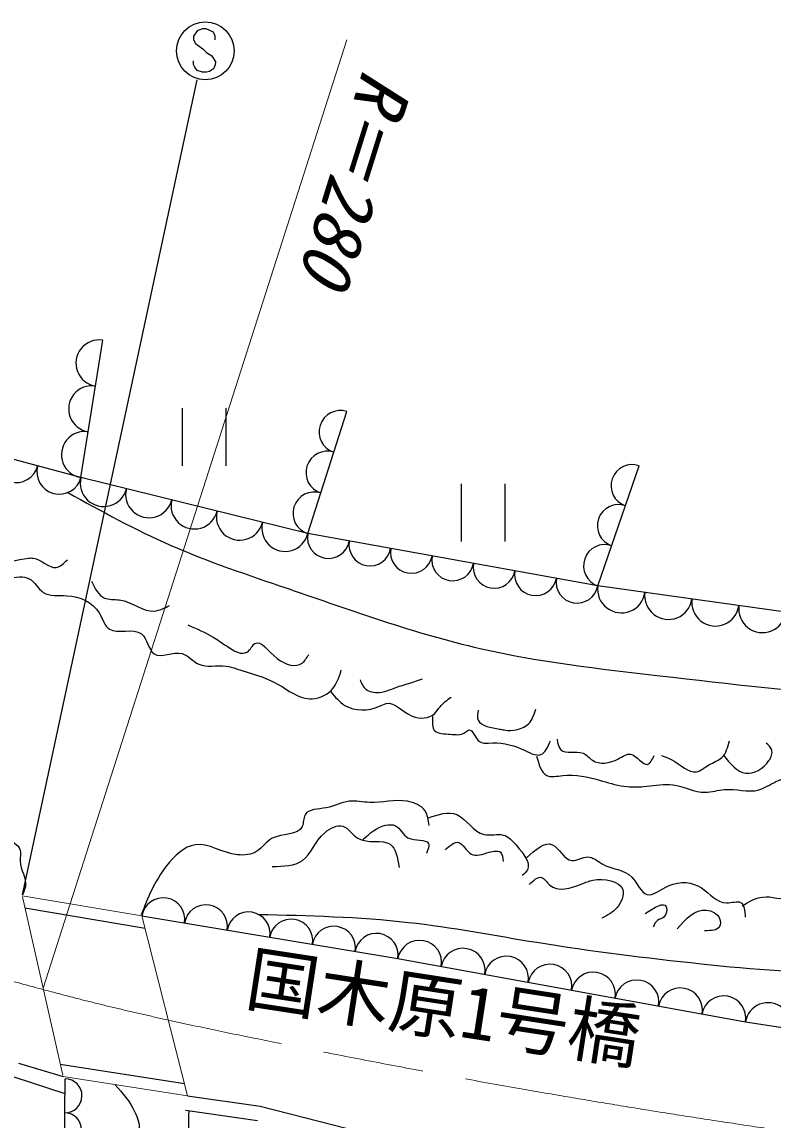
# Model space of a CAD drawing. Units: millimetres, scale not verified. Extents: x 40000 to 680000, y 20000 to 380000.
# Drawn here: x 422514 to 448513, y 252828 to 290829 of the extents above; entities that cross this region are included whole.
import ezdxf
from ezdxf.enums import TextEntityAlignment as Align

# ---------------------------------------------------------------- set-up
doc = ezdxf.new("R2010")
doc.units = ezdxf.units.MM
doc.header["$LTSCALE"] = 1000
doc.linetypes.add('CHAIN', pattern=[18.5, 12, -1.5, 3.5, -1.5])
for name, color, linetype, lineweight in [('M-BGD', 7, 'Continuous', 25), ('M-BMK', 2, 'CHAIN', 13), ('M-STR-HTXT', 7, 'Continuous', 13), ('M-STR-STR1', 1, 'Continuous', 13), ('M-STR-STRC', 7, 'Continuous', 25)]:
    doc.layers.add(name, color=color, linetype=linetype, lineweight=lineweight)
doc.styles.add('ＭＳ ゴシック', font='')
doc.styles.get('ＭＳ ゴシック').set_extended_font_data('MS Gothic')

msp = doc.modelspace()

# ---------------------------------------------------------------- linework, layer by layer
at = {"layer": 'M-BGD'}
for p, q in [((424558, 275062), (425310, 279814)), ((424558, 275062), (415554, 277456)), ((428071, 275468), (428071, 277468)), ((429571, 277468), (429571, 275468)), ((432409, 273121), (433761, 277348)), ((442448, 271316), (443878, 275473)), ((432409, 273121), (424558, 275062)), ((437728, 272848), (437728, 274848)), ((439228, 274848), (439228, 272848)), ((442448, 271316), (432409, 273121)), ((448961, 270404), (442448, 271316)), ((422613, 260171), (426775, 259472)), ((426667, 259895), (435522, 258418)), ((408359, 258788), (424003, 253749)), ((435522, 258418), (447558, 256221)), ((447558, 256221), (459988, 254335)), ((422397, 254792), (423936, 254337)), ((423841, 254756), (428140, 254091)), ((423982, 251897), (424009, 254254)), ((428247, 253669), (430762, 253303)), ((428174, 253174), (430664, 252811)), ((430762, 253303), (434817, 252273))]:
    msp.add_line(p, q, dxfattribs=at)
for centre, radius, start, end in [((425185, 279022), 802, 81.0088, 261.0088), ((424934, 277438), 802, 81.0088, 261.0088), ((433536, 276643), 740, 72.2677, 252.2677), ((424683, 275854), 802, 81.0088, 261.0088), ((433085, 275234), 740, 72.2677, 252.2677), ((422307, 275661), 776, 165.1105, 345.1105), ((443639, 274780), 733, 71.0142, 251.0142), ((423808, 275262), 776, 165.1105, 345.1105), ((425343, 274868), 809, 166.1102, 346.1102), ((426913, 274480), 809, 166.1102, 346.1102), ((432635, 273825), 740, 72.2677, 252.2677), ((428484, 274091), 809, 166.1102, 346.1102), ((443163, 273395), 733, 71.0142, 251.0142), ((430054, 273703), 809, 166.1102, 346.1102), ((431624, 273315), 809, 166.1102, 346.1102), ((433126, 272992), 728, 169.8093, 349.8093), ((434560, 272734), 728, 169.8093, 349.8093), ((435994, 272476), 728, 169.8093, 349.8093), ((442686, 272009), 733, 71.0142, 251.0142), ((437428, 272218), 728, 169.8093, 349.8093), ((438862, 271961), 728, 169.8093, 349.8093), ((440296, 271703), 728, 169.8093, 349.8093), ((441730, 271445), 728, 169.8093, 349.8093), ((443262, 271202), 822, 172.0282, 352.0282), ((444890, 270974), 822, 172.0282, 352.0282), ((446519, 270746), 822, 172.0282, 352.0282), ((448147, 270518), 822, 172.0282, 352.0282), ((427405, 259772), 748, 350.5283, 170.5283), ((428881, 259526), 748, 350.5283, 170.5283), ((430357, 259280), 748, 350.5283, 170.5283), ((431833, 259033), 748, 350.5283, 170.5283), ((433309, 258787), 748, 350.5283, 170.5283), ((434784, 258541), 748, 350.5283, 170.5283), ((436275, 258281), 765, 349.6568, 169.6568), ((437779, 258006), 765, 349.6568, 169.6568), ((439284, 257731), 765, 349.6568, 169.6568), ((440788, 257457), 765, 349.6568, 169.6568), ((442293, 257182), 765, 349.6568, 169.6568), ((443797, 256908), 765, 349.6568, 169.6568), ((445302, 256633), 765, 349.6568, 169.6568), ((446806, 256359), 765, 349.6568, 169.6568), ((448335, 256103), 786, 351.3701, 171.3701), ((424003, 253665), 589, 269.3338, 89.3338), ((423989, 252487), 589, 269.3338, 89.3338)]:
    msp.add_arc(centre, radius, start, end, dxfattribs=at)
for points, knots in [([(424098, 274541), (425266, 273899), (426434, 273257), (427649, 272724), (428973, 272142), (430352, 271689), (431727, 271218), (433930, 270463), (436120, 269663), (438378, 269147), (440415, 268681), (442506, 268446), (444590, 268206), (447018, 267926), (449437, 267639), (451869, 267453), (454080, 267284), (456302, 267198), (458520, 267327), (460257, 267429), (461993, 267663), (463728, 267516), (464933, 267414), (466139, 267128), (467242, 266637), (468513, 266071), (469648, 265233), (470755, 264378), (472140, 263309), (473484, 262213), (474834, 261116), (475168, 260844), (475503, 260572), (475838, 260300)], [0, 0, 0, 0, 1, 1, 1, 2, 2, 2, 3, 3, 3, 4, 4, 4, 5, 5, 5, 6, 6, 6, 7, 7, 7, 8, 8, 8, 9, 9, 9, 10, 10, 10, 11, 11, 11, 11]), ([(413330, 273932), (413481, 273874), (413632, 273817), (413698, 273695), (413734, 273629), (413746, 273544), (413777, 273471), (413903, 273183), (414349, 273084), (414672, 273182), (414890, 273248), (415052, 273403), (415251, 273445), (415362, 273468), (415485, 273456), (415606, 273445), (416000, 273409), (416379, 273387), (416751, 273300), (417191, 273197), (417623, 273004), (418093, 273063), (418171, 273073), (418249, 273090), (418317, 273077), (418489, 273043), (418594, 272817), (418778, 272748), (419082, 272632), (419601, 272942), (419712, 272734), (419773, 272620), (419710, 272348), (419765, 272221), (419880, 271956), (420514, 272327), (420844, 272195), (421080, 272100), (421160, 271747), (421344, 271603), (421681, 271338), (422372, 271777), (422765, 271563), (422953, 271461), (423073, 271210), (423252, 271090), (423469, 270943), (423772, 270990), (424068, 270971), (424521, 270943), (424954, 270761), (425186, 270379), (425309, 270178), (425375, 269921), (425541, 269813), (425819, 269634), (426373, 269872), (426647, 269655), (426850, 269495), (426898, 269084), (427094, 268958), (427321, 268812), (427747, 269050), (428055, 268971), (428274, 268915), (428434, 268697), (428634, 268603), (428910, 268472), (429265, 268579), (429581, 268537), (429703, 268520), (429820, 268482), (429936, 268445), (430428, 268289), (430924, 268166), (431384, 267905), (431738, 267704), (432069, 267421), (432463, 267405), (432729, 267394), (433023, 267506), (433213, 267695), (433398, 267878), (433483, 268135), (433568, 268392)], [0, 0, 0, 0, 1, 1, 1, 2, 2, 2, 3, 3, 3, 4, 4, 4, 5, 5, 5, 6, 6, 6, 7, 7, 7, 8, 8, 8, 9, 9, 9, 10, 10, 10, 11, 11, 11, 12, 12, 12, 13, 13, 13, 14, 14, 14, 15, 15, 15, 16, 16, 16, 17, 17, 17, 18, 18, 18, 19, 19, 19, 20, 20, 20, 21, 21, 21, 22, 22, 22, 23, 23, 23, 24, 24, 24, 25, 25, 25, 26, 26, 26, 27, 27, 27, 28, 28, 28, 28]), ([(421259, 272852), (421348, 272586), (421437, 272320), (421612, 272210), (421881, 272040), (422352, 272236), (422737, 272274), (422791, 272279), (422845, 272281), (422897, 272274), (423181, 272234), (423452, 271918), (423700, 271953), (423833, 271971), (423960, 272090), (424086, 272210)], [0, 0, 0, 0, 1, 1, 1, 2, 2, 2, 3, 3, 3, 4, 4, 4, 5, 5, 5, 5]), ([(424921, 271471), (425043, 271224), (425164, 270977), (425371, 270892), (425517, 270833), (425706, 270854), (425885, 270828), (426327, 270763), (426710, 270406), (427106, 270443), (427275, 270459), (427448, 270547), (427620, 270635)], [0, 0, 0, 0, 1, 1, 1, 2, 2, 2, 3, 3, 3, 4, 4, 4, 4]), ([(428262, 269961), (428565, 269831), (428867, 269702), (429130, 269543), (429288, 269448), (429431, 269342), (429612, 269222), (429840, 269070), (430128, 268894), (430318, 269029), (430419, 269100), (430492, 269258), (430575, 269318), (430775, 269463), (431032, 269052), (431346, 268804), (431646, 268568), (431996, 268481), (432214, 268644), (432304, 268711), (432371, 268822), (432439, 268933)], [0, 0, 0, 0, 1, 1, 1, 2, 2, 2, 3, 3, 3, 4, 4, 4, 5, 5, 5, 6, 6, 6, 7, 7, 7, 7]), ([(434219, 268063), (434270, 267941), (434321, 267819), (434412, 267741), (434529, 267642), (434712, 267615), (434879, 267629), (435129, 267650), (435342, 267762), (435570, 267838), (435660, 267868), (435752, 267892), (435844, 267918), (436023, 267971), (436199, 268033), (436374, 268095)], [0, 0, 0, 0, 1, 1, 1, 2, 2, 2, 3, 3, 3, 4, 4, 4, 5, 5, 5, 5]), ([(433206, 267645), (433353, 267469), (433499, 267293), (433689, 267179), (434030, 266974), (434509, 266970), (434895, 267146), (434973, 267182), (435048, 267226), (435120, 267243), (435415, 267314), (435676, 266952), (436021, 266809), (436288, 266697), (436606, 266718), (436792, 266889), (436867, 266957), (436920, 267050), (436985, 267130), (437093, 267264), (437232, 267366), (437371, 267468)], [0, 0, 0, 0, 1, 1, 1, 2, 2, 2, 3, 3, 3, 4, 4, 4, 5, 5, 5, 6, 6, 6, 7, 7, 7, 7]), ([(436728, 266793), (436720, 266593), (436712, 266393), (436808, 266294), (436913, 266188), (437138, 266197), (437339, 266182), (437525, 266167), (437689, 266132), (437838, 266230), (437889, 266264), (437939, 266314), (437982, 266326), (438119, 266365), (438198, 266034), (438352, 265924), (438439, 265862), (438551, 265871), (438658, 265876), (439066, 265894), (439415, 265848), (439816, 265667), (440049, 265561), (440300, 265410), (440475, 265474), (440625, 265529), (440719, 265743), (440813, 265956)], [0, 0, 0, 0, 1, 1, 1, 2, 2, 2, 3, 3, 3, 4, 4, 4, 5, 5, 5, 6, 6, 6, 7, 7, 7, 8, 8, 8, 9, 9, 9, 9]), ([(438304, 267018), (438285, 266888), (438266, 266759), (438304, 266664), (438391, 266450), (438772, 266414), (439044, 266358), (439099, 266347), (439151, 266335), (439205, 266326), (439494, 266281), (439859, 266346), (440057, 266551), (440181, 266681), (440240, 266865), (440298, 267050)], [0, 0, 0, 0, 1, 1, 1, 2, 2, 2, 3, 3, 3, 4, 4, 4, 5, 5, 5, 5]), ([(440330, 265426), (440407, 265132), (440484, 264838), (440684, 264750), (440827, 264688), (441034, 264731), (441231, 264750), (441691, 264795), (442092, 264705), (442501, 264590), (442781, 264510), (443064, 264419), (443353, 264381), (443613, 264346), (443877, 264353), (444141, 264381), (444443, 264412), (444745, 264469), (445042, 264429), (445421, 264377), (445792, 264166), (446167, 264172), (446384, 264175), (446602, 264250), (446827, 264268), (447228, 264300), (447652, 264149), (448017, 264252), (448220, 264309), (448404, 264444), (448612, 264541), (448941, 264696), (449327, 264755), (449528, 265056), (449602, 265167), (449652, 265310), (449641, 265426), (449615, 265707), (449234, 265824), (448853, 265940)], [0, 0, 0, 0, 1, 1, 1, 2, 2, 2, 3, 3, 3, 4, 4, 4, 5, 5, 5, 6, 6, 6, 7, 7, 7, 8, 8, 8, 9, 9, 9, 10, 10, 10, 11, 11, 11, 12, 12, 12, 13, 13, 13, 13]), ([(441038, 266005), (441062, 265857), (441087, 265710), (441166, 265635), (441324, 265486), (441698, 265624), (441938, 265522), (442062, 265470), (442150, 265354), (442260, 265281), (442506, 265117), (442863, 265169), (443160, 265329), (443308, 265409), (443441, 265516), (443578, 265490), (443791, 265451), (444014, 265095), (444173, 265136), (444261, 265159), (444330, 265300), (444399, 265442)], [0, 0, 0, 0, 1, 1, 1, 2, 2, 2, 3, 3, 3, 4, 4, 4, 5, 5, 5, 6, 6, 6, 7, 7, 7, 7]), ([(444656, 265442), (444774, 265402), (444892, 265362), (445010, 265297), (445301, 265137), (445589, 264828), (445862, 264879), (446005, 264906), (446144, 265031), (446296, 265120), (446455, 265213), (446629, 265267), (446746, 265378), (446889, 265513), (446946, 265735), (447004, 265956)], [0, 0, 0, 0, 1, 1, 1, 2, 2, 2, 3, 3, 3, 4, 4, 4, 5, 5, 5, 5]), ([(446795, 265458), (447029, 265163), (447263, 264868), (447566, 264831), (447846, 264796), (448183, 264979), (448371, 265265), (448449, 265385), (448501, 265522), (448467, 265635), (448440, 265726), (448357, 265801), (448274, 265876)], [0, 0, 0, 0, 1, 1, 1, 2, 2, 2, 3, 3, 3, 4, 4, 4, 4]), ([(436608, 263025), (436584, 263210), (436561, 263395), (436466, 263533), (436341, 263715), (436094, 263817), (435855, 263859), (435407, 263937), (434992, 263800), (434554, 263818), (434314, 263828), (434067, 263884), (433842, 263859), (433581, 263830), (433349, 263693), (433049, 263635), (432767, 263581), (432426, 263596), (432316, 263391), (432257, 263280), (432266, 263103), (432215, 262984), (432079, 262668), (431518, 262756), (431177, 262577), (430965, 262466), (430838, 262252), (430648, 262130), (430462, 262010), (430216, 261980), (429977, 262008), (429452, 262070), (428967, 262418), (428513, 262354), (428140, 262301), (427788, 261970), (427516, 261621), (427098, 261086), (426870, 260510), (426642, 259933)], [0, 0, 0, 0, 1, 1, 1, 2, 2, 2, 3, 3, 3, 4, 4, 4, 5, 5, 5, 6, 6, 6, 7, 7, 7, 8, 8, 8, 9, 9, 9, 10, 10, 10, 11, 11, 11, 12, 12, 12, 13, 13, 13, 13]), ([(436583, 263287), (436933, 263403), (437282, 263518), (437564, 263400), (437900, 263259), (438140, 262788), (438513, 262708), (438723, 262663), (438974, 262742), (439172, 262692), (439351, 262647), (439488, 262497), (439639, 262322), (439871, 262054), (440139, 261727), (440009, 261486), (439971, 261417), (439901, 261355), (439832, 261293)], [0, 0, 0, 0, 1, 1, 1, 2, 2, 2, 3, 3, 3, 4, 4, 4, 5, 5, 5, 6, 6, 6, 6]), ([(431180, 261599), (431573, 261611), (431965, 261623), (432225, 261808), (432527, 262022), (432652, 262469), (432997, 262772), (433184, 262936), (433434, 263058), (433625, 262998), (433814, 262937), (433945, 262696), (434139, 262580), (434474, 262379), (434999, 262551), (435265, 262370), (435464, 262235), (435517, 261901), (435570, 261566)], [0, 0, 0, 0, 1, 1, 1, 2, 2, 2, 3, 3, 3, 4, 4, 4, 5, 5, 5, 6, 6, 6, 6]), ([(434316, 262531), (434551, 262747), (434785, 262963), (435104, 263030), (435219, 263054), (435346, 263059), (435442, 263014), (435612, 262933), (435685, 262694), (435876, 262596), (436108, 262475), (436516, 262562), (436583, 262403), (436616, 262324), (436568, 262187), (436519, 262049)], [0, 0, 0, 0, 1, 1, 1, 2, 2, 2, 3, 3, 3, 4, 4, 4, 5, 5, 5, 5]), ([(421882, 262598), (422142, 262488), (422401, 262378), (422452, 262171), (422477, 262064), (422448, 261932), (422452, 261804), (422461, 261486), (422679, 261197), (422635, 260909), (422620, 260814), (422576, 260720), (422533, 260625)], [0, 0, 0, 0, 1, 1, 1, 2, 2, 2, 3, 3, 3, 4, 4, 4, 4]), ([(437162, 262178), (437326, 262325), (437491, 262472), (437629, 262435), (437782, 262394), (437903, 262126), (438063, 262033), (438233, 261933), (438449, 262032), (438690, 262097), (438838, 262137), (438995, 262165), (439076, 262097), (439146, 262038), (439159, 261907), (439172, 261775)], [0, 0, 0, 0, 1, 1, 1, 2, 2, 2, 3, 3, 3, 4, 4, 4, 5, 5, 5, 5]), ([(439976, 261904), (440295, 262191), (440613, 262479), (440877, 262354), (441104, 262247), (441291, 261833), (441552, 261808), (441721, 261791), (441921, 261938), (442099, 261936), (442274, 261935), (442428, 261790), (442598, 261695), (442943, 261500), (443351, 261510), (443627, 261229), (443819, 261033), (443947, 260695), (444141, 260634), (444346, 260569), (444625, 260812), (444913, 260939), (445305, 261112), (445714, 261070), (446039, 260859), (446329, 260670), (446552, 260345), (446907, 260344), (447077, 260344), (447277, 260417), (447390, 260360), (447516, 260297), (447533, 260071), (447550, 259846)], [0, 0, 0, 0, 1, 1, 1, 2, 2, 2, 3, 3, 3, 4, 4, 4, 5, 5, 5, 6, 6, 6, 7, 7, 7, 8, 8, 8, 9, 9, 9, 10, 10, 10, 11, 11, 11, 11]), ([(440076, 260982), (440225, 261123), (440374, 261263), (440497, 261225), (440592, 261195), (440672, 261056), (440772, 260966), (441066, 260699), (441532, 260856), (441889, 260998), (442019, 261050), (442135, 261101), (442277, 261128), (442654, 261199), (443215, 261107), (443313, 260804), (443373, 260618), (443259, 260352), (443103, 260173), (442955, 260003), (442770, 259910), (442585, 259817)], [0, 0, 0, 0, 1, 1, 1, 2, 2, 2, 3, 3, 3, 4, 4, 4, 5, 5, 5, 6, 6, 6, 7, 7, 7, 7]), ([(444090, 259978), (444418, 260187), (444746, 260395), (444818, 260205), (444853, 260114), (444829, 259932), (444737, 259849), (444674, 259791), (444577, 259781), (444511, 259736), (444440, 259687), (444402, 259598), (444365, 259509)], [0, 0, 0, 0, 1, 1, 1, 2, 2, 2, 3, 3, 3, 4, 4, 4, 4]), ([(447442, 260240), (447672, 260376), (447901, 260513), (448147, 260545), (448472, 260587), (448826, 260446), (449158, 260451), (449321, 260454), (449478, 260492), (449651, 260522), (450291, 260632), (451136, 260630), (451460, 260146), (451549, 260013), (451598, 259844), (451648, 259676)], [0, 0, 0, 0, 1, 1, 1, 2, 2, 2, 3, 3, 3, 4, 4, 4, 5, 5, 5, 5]), ([(430699, 259945), (432436, 259905), (434173, 259864), (435895, 259669), (437384, 259501), (438860, 259217), (440341, 258978), (442225, 258673), (444115, 258440), (446021, 258237), (447814, 258046), (449621, 257883), (451405, 258039), (452909, 258172), (454396, 258532), (455900, 258682), (457078, 258799), (458267, 258787), (459456, 258780), (460828, 258772), (462200, 258770), (463556, 258632), (465538, 258431), (467486, 257939), (469434, 257447)], [0, 0, 0, 0, 1, 1, 1, 2, 2, 2, 3, 3, 3, 4, 4, 4, 5, 5, 5, 6, 6, 6, 7, 7, 7, 8, 8, 8, 8]), ([(445191, 259444), (445497, 259789), (445803, 260134), (446210, 260092), (446392, 260073), (446593, 259977), (446663, 259800), (446699, 259710), (446701, 259599), (446663, 259525), (446590, 259381), (446368, 259380), (446145, 259380)], [0, 0, 0, 0, 1, 1, 1, 2, 2, 2, 3, 3, 3, 4, 4, 4, 4]), ([(425735, 254058), (425993, 253763), (426252, 253469), (426427, 253101), (426519, 252910), (426588, 252699), (426570, 252502), (426550, 252277), (426415, 252072), (426356, 251831), (426307, 251630), (426309, 251404), (426413, 251246), (426511, 251097), (426700, 251008), (426827, 250875), (427089, 250600), (427086, 250135), (427369, 249862), (427477, 249758), (427625, 249682), (427698, 249576), (427867, 249329), (427623, 248918), (427726, 248563), (427794, 248330), (428011, 248121), (427940, 247935), (427918, 247877), (427869, 247821), (427826, 247764), (427692, 247583), (427623, 247380), (427555, 247178)], [0, 0, 0, 0, 1, 1, 1, 2, 2, 2, 3, 3, 3, 4, 4, 4, 5, 5, 5, 6, 6, 6, 7, 7, 7, 8, 8, 8, 9, 9, 9, 10, 10, 10, 11, 11, 11, 11]), ([(428286, 253118), (428283, 252855), (428281, 252592), (428286, 252299), (428292, 251917), (428310, 251483), (428623, 251287), (428825, 251161), (429150, 251134), (429249, 250998), (429383, 250814), (429101, 250431), (429056, 250083), (428995, 249606), (429378, 249196), (429779, 249023), (429860, 248988), (429941, 248963), (430020, 248927), (430406, 248749), (430706, 248315), (430742, 247867), (430759, 247664), (430721, 247459), (430790, 247289), (430906, 247007), (431317, 246822), (431368, 246518), (431384, 246427), (431367, 246326), (431368, 246229), (431375, 245795), (431756, 245464), (432187, 245218), (432551, 245010), (432951, 244861), (433054, 244543), (433104, 244390), (433085, 244197), (433054, 244014), (432986, 243604), (432859, 243242), (432813, 242857), (432757, 242381), (432823, 241872), (433054, 241412), (433160, 241202), (433300, 241002), (433295, 240786), (433292, 240628), (433210, 240462), (433199, 240304), (433180, 240040), (433358, 239798), (433488, 239534), (433634, 239236), (433721, 238909), (433632, 238619), (433608, 238537), (433569, 238459), (433536, 238378), (433388, 238015), (433351, 237598), (433440, 237222), (433512, 236914), (433669, 236634), (433825, 236355)], [0, 0, 0, 0, 1, 1, 1, 2, 2, 2, 3, 3, 3, 4, 4, 4, 5, 5, 5, 6, 6, 6, 7, 7, 7, 8, 8, 8, 9, 9, 9, 10, 10, 10, 11, 11, 11, 12, 12, 12, 13, 13, 13, 14, 14, 14, 15, 15, 15, 16, 16, 16, 17, 17, 17, 18, 18, 18, 19, 19, 19, 20, 20, 20, 21, 21, 21, 22, 22, 22, 22])]:
    msp.add_open_spline(points, degree=3, knots=knots, dxfattribs=at)
at = {"layer": 'M-BMK'}
msp.add_open_spline([(419825, 258303), (421373, 257860), (422921, 257417), (424481, 257020), (426710, 256452), (428964, 255979), (431221, 255526), (434027, 254961), (436837, 254427), (439655, 253932), (443780, 253207), (447921, 252566), (452073, 252006), (456468, 251413), (460876, 250910), (465294, 250528), (466030, 250464), (466767, 250404), (467504, 250344), (468241, 250283), (468977, 250223), (469714, 250163), (470831, 250073), (471948, 249985), (473064, 249897)], degree=3, knots=[0, 0, 0, 0, 1, 1, 1, 2, 2, 2, 3, 3, 3, 4, 4, 4, 5, 5, 5, 6, 6, 6, 7, 7, 7, 8, 8, 8, 8], dxfattribs=at)
at = {"layer": 'M-STR-HTXT'}
msp.add_line((423244, 257388), (433760, 290205), dxfattribs=at)
at = {"layer": 'M-STR-STR1'}
for p, q in [((422518, 260592), (426667, 259895)), ((423926, 254381), (422528, 260549)), ((428247, 253669), (426667, 259895)), ((423936, 254337), (428247, 253669))]:
    msp.add_line(p, q, dxfattribs=at)
at = {"layer": 'M-STR-STRC'}
for p, q in [((428577, 290526), (428453, 290342)), ((428453, 290342), (428456, 290210)), ((428769, 290592), (428577, 290526)), ((428891, 290589), (428769, 290592)), ((429141, 290471), (428891, 290589)), ((429204, 290339), (429141, 290471)), ((429204, 290210), (429204, 290339)), ((428456, 290210), (428519, 290081)), ((428519, 290081), (428775, 289899)), ((428775, 289899), (428904, 289768)), ((428904, 289768), (429083, 289652)), ((429083, 289652), (429209, 289452)), ((428456, 289362), (428453, 289483)), ((428496, 289260), (428456, 289362)), ((428580, 289149), (428496, 289260)), ((429143, 289209), (429001, 289117)), ((429204, 289341), (429143, 289209)), ((429209, 289452), (429204, 289341)), ((422533, 260625), (428575, 288829)), ((428767, 289088), (428580, 289149)), ((428901, 289088), (428767, 289088)), ((429001, 289117), (428901, 289088))]:
    msp.add_line(p, q, dxfattribs=at)
msp.add_circle((428861, 289829), 1000, dxfattribs=at)

# ---------------------------------------------------------------- texts
at = {"layer": 'M-STR-HTXT', "style": 'ＭＳ ゴシック', "oblique": 15}
msp.add_text('R＝280', height=1833, rotation=252.588, dxfattribs=at).set_placement((433818, 289428), align=Align.BOTTOM_LEFT)
at = {"layer": 'M-STR-STR1', "style": 'ＭＳ ゴシック'}
msp.add_text('国木原1号橋', height=1833, rotation=351.254, dxfattribs=at).set_placement((430095, 256315), align=Align.BOTTOM_LEFT)

doc.saveas('drawing.dxf')
